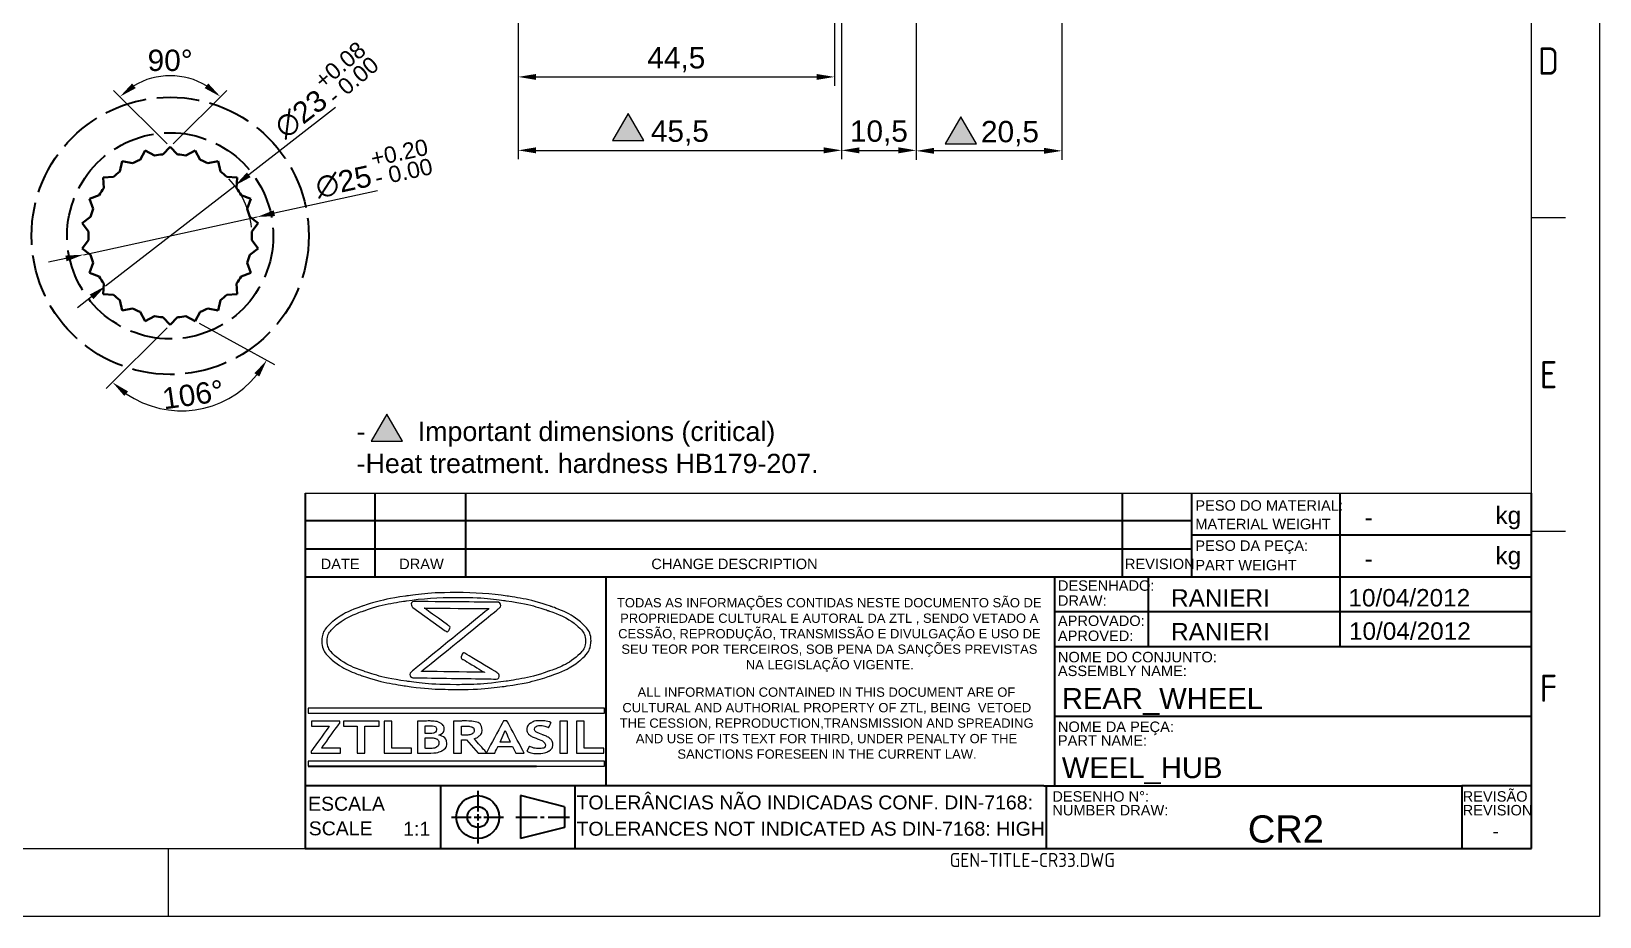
# Model space of a CAD drawing. Header units: millimetres. Extents: x 2452 to 2855, y 1106 to 1391.
# Drawn here: x 2634.1 to 2854.7, y 1106.5 to 1231 of the extents above; entities that cross this region are included whole.
import ezdxf
from ezdxf.enums import TextEntityAlignment as Align

# ---------------------------------------------------------------- set-up
doc = ezdxf.new("R2010")
doc.units = ezdxf.units.MM
for name, pattern in [('ACAD_ISO02W100', [15, 12, -3]), ('ACAD_ISO04W100', [30, 24, -3, 0, -3]), ('ACAD_ISO05W100', [33, 24, -3, 0, -3, 0, -3])]:
    doc.linetypes.add(name, pattern=pattern)
for name, color, linetype, lineweight in [('AM_0', 7, 'Continuous', 40), ('AM_4', 1, 'ACAD_ISO04W100', 25), ('AM_5', 10, 'Continuous', 25), ('AM_8', 40, 'ACAD_ISO02W100', 35), ('AM_BOR', 2, 'ACAD_ISO05W100', 35)]:
    doc.layers.add(name, color=color, linetype=linetype, lineweight=lineweight)
doc.layers.add('Camada 1', color=7, linetype='Continuous')
doc.styles.add('ACISOTS', font='isocp.shx', dxfattribs={"height": 1})
doc.styles.get("Standard").update_dxf_attribs({"font": 'arial.ttf'})
doc.dimstyles.new('ISO-25', dxfattribs={"dimtxt": 3, "dimasz": 2.5, "dimexe": 1.25, "dimexo": 0.625, "dimtad": 1, "dimtxsty": 'Standard', "dimcen": 2.5, "dimadec": 0, "dimazin": 0, "dimtfac": 1, "dimtmove": 0, "dimatfit": 3, "dimfxl": 1, "dimarcsym": 0})

# ---------------------------------------------------------------- blocks, each defined once
blk = doc.blocks.new('A3 ZTL')
for p, q in [((401.17, 9.78), (401.17, 280.82)), ((19.57, 9.78), (401.17, 9.78))]:
    blk.add_line(p, q)
at = {"layer": 'AM_BOR', "color": 135, "linetype": 'Continuous', "lineweight": 25}
for p, q in [((410.96, 290.61), (410.96, 0)), ((410.96, 0), (0, 0))]:
    blk.add_line(p, q, dxfattribs=at)
at = {"layer": 'AM_BOR', "color": 135, "lineweight": 25}
for p, q in [((406.07, 100.29), (401.17, 100.29)), ((406.07, 55.28), (401.17, 55.28)), ((205.48, 9.78), (205.48, 0))]:
    blk.add_line(p, q, dxfattribs=at)
at = {"layer": 'AM_BOR', "color": 135, "lineweight": 25, "style": 'ACISOTS'}
for s, p in [('D', (403.62, 122.8)), ('E', (403.62, 77.79)), ('F', (403.62, 32.78))]:
    blk.add_text(s, height=3.91, dxfattribs=at).set_placement(p, align=Align.MIDDLE)
blk = doc.blocks.new('*D19')
at = {"layer": 'AM_5', "color": 0, "lineweight": -2, "transparency": 16777216}
for p, q in [((2702.6, 1273.73), (2702.6, 1223.37)), ((2747.1, 1252.73), (2747.1, 1223.37)), ((2705.1, 1224.62), (2744.6, 1224.62))]:
    blk.add_line(p, q, dxfattribs=at)
at = {"layer": 'AM_5', "color": 0, "transparency": 16777216}
for points in [[(2705.1, 1225.03), (2705.1, 1224.2), (2702.6, 1224.62)], [(2744.6, 1225.03), (2744.6, 1224.2), (2747.1, 1224.62)]]:
    blk.add_solid(points, dxfattribs=at)
at = {"layer": 'Defpoints', "color": 0, "transparency": 16777216}
for p in [(2702.6, 1274.36), (2747.1, 1253.36), (2747.1, 1224.62)]:
    blk.add_point(p, dxfattribs=at)
at = {"layer": 'AM_5', "color": 0, "transparency": 16777216, "insert": (2724.85, 1227.04), "char_height": 3, "attachment_point": 5}
blk.add_mtext('44,5', dxfattribs=at)
blk = doc.blocks.new('*D20')
at = {"layer": 'AM_5', "color": 0, "lineweight": -2, "transparency": 16777216}
for p, q in [((2702.6, 1272.73), (2702.6, 1213.04)), ((2748.1, 1232.98), (2748.1, 1213.04)), ((2705.1, 1214.29), (2745.6, 1214.29))]:
    blk.add_line(p, q, dxfattribs=at)
at = {"layer": 'AM_5', "color": 0, "transparency": 16777216}
for points in [[(2705.1, 1214.71), (2705.1, 1213.87), (2702.6, 1214.29)], [(2745.6, 1214.71), (2745.6, 1213.87), (2748.1, 1214.29)]]:
    blk.add_solid(points, dxfattribs=at)
at = {"layer": 'Defpoints', "color": 0, "transparency": 16777216}
for p in [(2702.6, 1273.36), (2748.1, 1233.61), (2748.1, 1214.29)]:
    blk.add_point(p, dxfattribs=at)
at = {"layer": 'AM_5', "color": 0, "transparency": 16777216, "insert": (2725.35, 1216.71), "char_height": 3, "attachment_point": 5}
blk.add_mtext('45,5', dxfattribs=at)
blk = doc.blocks.new('*D21')
at = {"layer": 'AM_5', "color": 0, "lineweight": -2, "transparency": 16777216}
for p, q in [((2748.1, 1232.98), (2748.1, 1213.04)), ((2758.6, 1232.98), (2758.6, 1213.04)), ((2750.6, 1214.29), (2756.1, 1214.29))]:
    blk.add_line(p, q, dxfattribs=at)
at = {"layer": 'AM_5', "color": 0, "transparency": 16777216}
for points in [[(2750.6, 1214.71), (2750.6, 1213.87), (2748.1, 1214.29)], [(2756.1, 1214.71), (2756.1, 1213.87), (2758.6, 1214.29)]]:
    blk.add_solid(points, dxfattribs=at)
at = {"layer": 'Defpoints', "color": 0, "transparency": 16777216}
for p in [(2748.1, 1233.61), (2758.6, 1233.61), (2758.6, 1214.29)]:
    blk.add_point(p, dxfattribs=at)
at = {"layer": 'AM_5', "color": 0, "transparency": 16777216, "insert": (2753.35, 1216.72), "char_height": 3, "attachment_point": 5}
blk.add_mtext('10,5', dxfattribs=at)
blk = doc.blocks.new('*D22')
at = {"layer": 'AM_5', "color": 0, "lineweight": -2, "transparency": 16777216}
for p, q in [((2779.1, 1264.73), (2779.1, 1212.97)), ((2758.6, 1232.36), (2758.6, 1212.97)), ((2776.6, 1214.22), (2761.1, 1214.22))]:
    blk.add_line(p, q, dxfattribs=at)
at = {"layer": 'AM_5', "color": 0, "transparency": 16777216}
for points in [[(2761.1, 1214.64), (2761.1, 1213.81), (2758.6, 1214.22)], [(2776.6, 1214.64), (2776.6, 1213.81), (2779.1, 1214.22)]]:
    blk.add_solid(points, dxfattribs=at)
at = {"layer": 'Defpoints', "color": 0, "transparency": 16777216}
for p in [(2779.1, 1265.36), (2758.6, 1232.98), (2758.6, 1214.22)]:
    blk.add_point(p, dxfattribs=at)
at = {"layer": 'AM_5', "color": 0, "transparency": 16777216, "insert": (2771.79, 1216.65), "char_height": 3, "attachment_point": 5}
blk.add_mtext('20,5', dxfattribs=at)
blk = doc.blocks.new('*D45')
at = {"layer": 'AM_5', "color": 0, "lineweight": -2, "transparency": 16777216}
for p, q in [((2572.95, 1363.27), (2572.95, 1364.92)), ((2502.54, 1292.86), (2500.88, 1292.86))]:
    blk.add_line(p, q, dxfattribs=at)
blk.add_arc((2572.95, 1292.86), 70.82, 92.0227, 177.9773, dxfattribs=at)
at = {"layer": 'AM_5', "color": 0, "transparency": 16777216}
for points in [[(2570.44, 1364.05), (2570.46, 1363.21), (2572.95, 1363.67)], [(2502.59, 1295.35), (2501.76, 1295.36), (2502.13, 1292.86)]]:
    blk.add_solid(points, dxfattribs=at)
at = {"layer": 'Defpoints', "color": 0, "transparency": 16777216}
for p in [(2572.95, 1362.64), (2537.54, 1354.19), (2503.16, 1292.86), (2788.42, 1292.86), (2572.95, 1223.07)]:
    blk.add_point(p, dxfattribs=at)
at = {"layer": 'AM_5', "color": 0, "transparency": 16777216, "insert": (2521.04, 1344.76), "char_height": 3, "attachment_point": 5, "rotation": 45}
blk.add_mtext('(4x) 90%%d', dxfattribs=at)
blk = doc.blocks.new('*D47')
at = {"layer": 'AM_5', "color": 0, "lineweight": -2, "transparency": 16777216}
for p, q in [((2653.21, 1189.32), (2644.66, 1180.77)), ((2657.72, 1189.97), (2668.33, 1184.18))]:
    blk.add_line(p, q, dxfattribs=at)
blk.add_arc((2655.22, 1191.34), 13.69, 235.4788, 320.8848, dxfattribs=at)
at = {"layer": 'AM_5', "color": 0, "transparency": 16777216}
for points in [[(2665.5, 1182.93), (2666.19, 1182.47), (2667.24, 1184.78)], [(2647.2, 1179.74), (2647.73, 1180.38), (2645.54, 1181.66)]]:
    blk.add_solid(points, dxfattribs=at)
at = {"layer": 'Defpoints', "color": 0, "transparency": 16777216}
for p in [(2653.65, 1189.77), (2654.7, 1190.81), (2655.87, 1190.98), (2657.17, 1190.27), (2652.95, 1177.84)]:
    blk.add_point(p, dxfattribs=at)
at = {"layer": 'AM_5', "color": 0, "transparency": 16777216, "insert": (2656.86, 1179.92), "char_height": 3, "attachment_point": 5, "rotation": 8.1818}
blk.add_mtext('106°', dxfattribs=at)
blk = doc.blocks.new('*D48')
at = {"layer": 'AM_5', "color": 0, "lineweight": -2, "transparency": 16777216}
for p, q in [((2676.9, 1220.32), (2664.71, 1210.85)), ((2644.57, 1195.21), (2662.74, 1209.32)), ((2642.59, 1193.68), (2640.62, 1192.15))]:
    blk.add_line(p, q, dxfattribs=at)
blk.add_arc((2653.65, 1202.27), 11.5, 6.0679, 44.0548, dxfattribs=at)
at = {"layer": 'AM_5', "color": 0, "transparency": 16777216}
for points in [[(2664.45, 1211.18), (2664.97, 1210.52), (2662.74, 1209.32)], [(2642.34, 1194.01), (2642.85, 1193.35), (2644.57, 1195.21)]]:
    blk.add_solid(points, dxfattribs=at)
at = {"layer": 'Defpoints', "color": 0, "transparency": 16777216}
for p in [(2662.74, 1209.32), (2644.57, 1195.21)]:
    blk.add_point(p, dxfattribs=at)
at = {"layer": 'AM_5', "color": 0, "transparency": 16777216, "insert": (2672.05, 1219.39), "char_height": 3, "attachment_point": 5, "rotation": 37.827}
blk.add_mtext('∅23', dxfattribs=at)
blk = doc.blocks.new('*D49')
at = {"layer": 'AM_5', "color": 0, "lineweight": -2, "transparency": 16777216}
for p, q in [((2682.84, 1208.6), (2668.31, 1205.45)), ((2641.44, 1199.61), (2665.87, 1204.92)), ((2638.99, 1199.08), (2636.55, 1198.55))]:
    blk.add_line(p, q, dxfattribs=at)
at = {"layer": 'AM_5', "color": 0, "transparency": 16777216}
for points in [[(2668.22, 1205.85), (2668.4, 1205.04), (2665.87, 1204.92)], [(2638.9, 1199.49), (2639.08, 1198.68), (2641.44, 1199.61)]]:
    blk.add_solid(points, dxfattribs=at)
at = {"layer": 'Defpoints', "color": 0, "transparency": 16777216}
for p in [(2665.87, 1204.92), (2641.44, 1199.61)]:
    blk.add_point(p, dxfattribs=at)
at = {"layer": 'AM_5', "color": 0, "transparency": 16777216, "insert": (2678.05, 1209.85), "char_height": 3, "attachment_point": 5, "rotation": 12.2493}
blk.add_mtext('∅25', dxfattribs=at)
blk = doc.blocks.new('*D50')
at = {"layer": 'AM_5', "color": 0, "lineweight": -2, "transparency": 16777216}
for p, q in [((2653.21, 1215.21), (2645.69, 1222.72)), ((2654.09, 1215.21), (2661.61, 1222.72))]:
    blk.add_line(p, q, dxfattribs=at)
blk.add_arc((2653.65, 1214.77), 10.01, 59.354, 120.646, dxfattribs=at)
at = {"layer": 'AM_5', "color": 0, "transparency": 16777216}
for points in [[(2648.81, 1223.04), (2648.3, 1223.7), (2646.58, 1221.84)], [(2659.01, 1223.7), (2658.5, 1223.04), (2660.73, 1221.84)]]:
    blk.add_solid(points, dxfattribs=at)
at = {"layer": 'Defpoints', "color": 0, "transparency": 16777216}
for p in [(2656.24, 1224.43), (2652.6, 1213.72), (2653.65, 1214.77), (2653.65, 1214.77), (2654.7, 1213.72)]:
    blk.add_point(p, dxfattribs=at)
at = {"layer": 'AM_5', "color": 0, "transparency": 16777216, "insert": (2653.65, 1226.93), "char_height": 3, "attachment_point": 5}
blk.add_mtext('90°', dxfattribs=at)

msp = doc.modelspace()

# ---------------------------------------------------------------- hatches: boundary and pattern name
at = {"layer": 'AM_5'}
h = msp.add_hatch(color=256, dxfattribs=at)
h.dxf.hatch_style = 1
h.paths.add_polyline_path([(2718.091, 1219.494), (2715.892, 1215.687), (2720.289, 1215.687)])
h = msp.add_hatch(color=256, dxfattribs=at)
h.dxf.hatch_style = 1
h.paths.add_polyline_path([(2764.869, 1219.012), (2762.671, 1215.205), (2767.067, 1215.205)])
h = msp.add_hatch(color=256, dxfattribs=at)
h.dxf.hatch_style = 1
h.paths.add_polyline_path([(2684.142, 1177.186), (2681.943, 1173.378), (2686.34, 1173.378)])

# ---------------------------------------------------------------- linework, layer by layer
at = {"linetype": 'Continuous'}
msp.add_line((2672.653, 1166.073), (2845.151, 1166.073), dxfattribs=at)
at = {"layer": 'AM_0'}
for p, q in [((2650.13, 1214.259), (2649.42, 1212.958)), ((2650.13, 1214.259), (2651.431, 1213.549)), ((2653.652, 1214.765), (2652.604, 1213.717)), ((2653.652, 1214.765), (2654.7, 1213.717)), ((2657.173, 1214.259), (2655.873, 1213.549)), ((2657.173, 1214.259), (2657.884, 1212.958)), ((2646.894, 1212.781), (2646.579, 1211.333)), ((2646.894, 1212.781), (2648.342, 1212.466)), ((2660.41, 1212.781), (2658.962, 1212.466)), ((2660.41, 1212.781), (2660.725, 1211.333)), ((2644.205, 1210.451), (2645.683, 1210.557)), ((2644.205, 1210.451), (2644.311, 1208.973)), ((2663.099, 1210.451), (2661.621, 1210.557)), ((2663.099, 1210.451), (2662.993, 1208.973)), ((2642.281, 1207.458), (2643.67, 1207.976)), ((2642.281, 1207.458), (2642.799, 1206.07)), ((2665.022, 1207.458), (2663.634, 1207.976)), ((2665.022, 1207.458), (2664.504, 1206.07)), ((2641.279, 1204.044), (2642.465, 1204.932)), ((2666.025, 1204.044), (2664.838, 1204.932)), ((2641.279, 1204.044), (2642.167, 1202.858)), ((2666.025, 1204.044), (2665.136, 1202.858)), ((2641.279, 1200.486), (2642.167, 1201.673)), ((2641.279, 1200.486), (2642.465, 1199.598)), ((2666.025, 1200.486), (2664.838, 1199.598)), ((2666.025, 1200.486), (2665.136, 1201.673)), ((2642.281, 1197.073), (2642.799, 1198.461)), ((2665.022, 1197.073), (2664.504, 1198.461)), ((2642.281, 1197.073), (2643.67, 1196.555)), ((2665.022, 1197.073), (2663.634, 1196.555)), ((2644.205, 1194.08), (2644.311, 1195.558)), ((2644.205, 1194.08), (2645.683, 1193.974)), ((2663.099, 1194.08), (2661.621, 1193.974)), ((2663.099, 1194.08), (2662.993, 1195.558)), ((2646.894, 1191.75), (2646.579, 1193.198)), ((2646.894, 1191.75), (2648.342, 1192.065)), ((2650.13, 1190.272), (2649.42, 1191.572)), ((2657.173, 1190.272), (2657.884, 1191.572)), ((2660.41, 1191.75), (2658.962, 1192.065)), ((2660.41, 1191.75), (2660.725, 1193.198)), ((2650.13, 1190.272), (2651.431, 1190.982)), ((2653.652, 1189.765), (2652.604, 1190.813)), ((2653.652, 1189.765), (2654.7, 1190.813)), ((2657.173, 1190.272), (2655.873, 1190.982))]:
    msp.add_line(p, q, dxfattribs=at)
for start, end in [(95.22783, 101.13581), (78.86419, 84.77217), (127.9551, 133.86308), (111.59146, 117.49944), (62.50056, 68.40854), (46.13692, 52.0449), (144.31874, 150.22672), (29.77328, 35.68126), (160.68237, 166.59035), (13.40965, 19.31763), (177.04601, 182.95399), (357.04601, 2.95399), (193.40965, 199.31763), (340.68237, 346.59035), (209.77328, 215.68126), (324.31874, 330.22672), (226.13692, 232.0449), (307.9551, 313.86308), (242.50056, 248.40854), (291.59146, 297.49944), (258.86419, 264.77217), (275.22783, 281.13581)]:
    msp.add_arc((2653.652, 1202.265), 11.5, start, end, dxfattribs=at)
at = {"layer": 'AM_5'}
for points in [[(2718.091, 1219.494), (2715.892, 1215.687), (2720.289, 1215.687)], [(2764.869, 1219.012), (2762.671, 1215.205), (2767.067, 1215.205)], [(2684.142, 1177.186), (2681.943, 1173.378), (2686.34, 1173.378)]]:
    msp.add_lwpolyline(points, close=True, dxfattribs=at)
at = {"layer": 'AM_8', "color": 0, "linetype": 'Continuous'}
for p, q in [((2672.653, 1166.073), (2672.653, 1116.088)), ((2682.454, 1166.073), (2682.454, 1154.312)), ((2695.195, 1166.073), (2695.195, 1154.312)), ((2787.568, 1166.073), (2787.568, 1154.312)), ((2797.369, 1154.312), (2797.369, 1166.073)), ((2818.198, 1166.073), (2818.198, 1160.193)), ((2845.151, 1116.088), (2845.151, 1166.073)), ((2797.369, 1162.153), (2672.653, 1162.153)), ((2672.653, 1158.232), (2797.369, 1158.232)), ((2797.369, 1160.193), (2845.151, 1160.193)), ((2818.198, 1160.193), (2818.198, 1154.312)), ((2672.653, 1154.312), (2776.544, 1154.312)), ((2714.942, 1154.312), (2714.942, 1124.909)), ((2776.544, 1154.312), (2845.151, 1154.312)), ((2778.04, 1154.312), (2778.04, 1135.69)), ((2791.245, 1154.312), (2791.245, 1144.511)), ((2818.198, 1154.312), (2818.198, 1144.511)), ((2778.04, 1149.411), (2845.151, 1149.411)), ((2778.04, 1144.511), (2845.151, 1144.511)), ((2778.04, 1135.69), (2778.04, 1124.909)), ((2778.04, 1134.71), (2845.151, 1134.71)), ((2673.082, 1127.664), (2705.19, 1127.664)), ((2776.544, 1124.909), (2672.653, 1124.909)), ((2716.132, 1124.909), (2672.653, 1124.909)), ((2691.701, 1124.909), (2691.701, 1116.088)), ((2696.923, 1124.202), (2696.923, 1121.293)), ((2709.108, 1121.953), (2702.942, 1123.516)), ((2702.942, 1123.516), (2702.942, 1117.481)), ((2710.575, 1124.909), (2710.575, 1116.088)), ((2776.544, 1124.909), (2835.35, 1124.909)), ((2776.952, 1116.088), (2776.952, 1124.909)), ((2845.151, 1124.909), (2835.35, 1124.909)), ((2835.35, 1124.909), (2835.35, 1116.088)), ((2696.923, 1120.889), (2696.923, 1120.02)), ((2709.108, 1121.953), (2709.108, 1119.044)), ((2693.238, 1120.499), (2696.005, 1120.499)), ((2696.424, 1120.499), (2697.398, 1120.499)), ((2696.923, 1119.631), (2696.923, 1116.795)), ((2697.773, 1120.499), (2700.522, 1120.499)), ((2702.27, 1120.499), (2705.301, 1120.499)), ((2709.108, 1119.044), (2702.942, 1117.481)), ((2705.768, 1120.499), (2706.256, 1120.499)), ((2706.82, 1120.499), (2709.823, 1120.499)), ((2672.653, 1116.088), (2845.151, 1116.088))]:
    msp.add_line(p, q, dxfattribs=at)
at = {"layer": 'AM_8', "ltscale": 0.5}
for radius in [19.5, 14.5]:
    msp.add_circle((2653.652, 1202.265), radius, dxfattribs=at)
at = {"layer": 'AM_8', "color": 0, "linetype": 'Continuous'}
for radius in [3.017, 1.454]:
    msp.add_circle((2696.923, 1120.499), radius, dxfattribs=at)
at = {"layer": 'Camada 1'}
for points, knots in [([(2693.913, 1152.084), (2696.442, 1152.084), (2698.858, 1151.907), (2701.066, 1151.586), (2701.066, 1151.586), (2703.36, 1151.253), (2705.429, 1150.765), (2707.165, 1150.159), (2707.165, 1150.159), (2708.946, 1149.537), (2710.384, 1148.787), (2711.366, 1147.947), (2711.366, 1147.947), (2712.323, 1147.129), (2712.852, 1146.225), (2712.852, 1145.269), (2712.852, 1145.269), (2712.852, 1144.313), (2712.323, 1143.408), (2711.366, 1142.591), (2711.366, 1142.591), (2710.384, 1141.751), (2708.946, 1141.001), (2707.165, 1140.379), (2707.165, 1140.379), (2705.429, 1139.773), (2703.36, 1139.284), (2701.066, 1138.951), (2701.066, 1138.951), (2698.858, 1138.631), (2696.442, 1138.454), (2693.913, 1138.454), (2693.913, 1138.454), (2691.385, 1138.454), (2688.968, 1138.631), (2686.761, 1138.951), (2686.761, 1138.951), (2684.466, 1139.284), (2682.397, 1139.773), (2680.662, 1140.379), (2680.662, 1140.379), (2678.881, 1141.001), (2677.443, 1141.751), (2676.46, 1142.591), (2676.46, 1142.591), (2675.503, 1143.408), (2674.975, 1144.313), (2674.975, 1145.269), (2674.975, 1145.269), (2674.975, 1146.225), (2675.503, 1147.129), (2676.46, 1147.947), (2676.46, 1147.947), (2677.443, 1148.787), (2678.881, 1149.537), (2680.662, 1150.159), (2680.662, 1150.159), (2682.397, 1150.765), (2684.467, 1151.253), (2686.761, 1151.586), (2686.761, 1151.586), (2688.968, 1151.907), (2691.385, 1152.084), (2693.913, 1152.084)], [0, 0, 0, 0, 0.0588235, 0.0588235, 0.0588235, 0.0882353, 0.1176471, 0.1176471, 0.1176471, 0.1470588, 0.1764706, 0.1764706, 0.1764706, 0.2058824, 0.2352941, 0.2352941, 0.2352941, 0.2647059, 0.2941176, 0.2941176, 0.2941176, 0.3235294, 0.3529412, 0.3529412, 0.3529412, 0.3823529, 0.4117647, 0.4117647, 0.4117647, 0.4411765, 0.4705882, 0.4705882, 0.4705882, 0.5, 0.5294118, 0.5294118, 0.5294118, 0.5588235, 0.5882353, 0.5882353, 0.5882353, 0.6176471, 0.6470588, 0.6470588, 0.6470588, 0.6764706, 0.7058824, 0.7058824, 0.7058824, 0.7352941, 0.7647059, 0.7647059, 0.7647059, 0.7941176, 0.8235294, 0.8235294, 0.8235294, 0.8529412, 0.8823529, 0.8823529, 0.8823529, 0.9411765, 1, 1, 1, 1]), ([(2693.913, 1151.412), (2691.429, 1151.412), (2689.059, 1151.239), (2686.897, 1150.926), (2686.897, 1150.926), (2684.651, 1150.601), (2682.63, 1150.124), (2680.939, 1149.534), (2680.939, 1149.534), (2679.293, 1148.96), (2677.967, 1148.282), (2677.064, 1147.536), (2677.064, 1147.536), (2676.207, 1146.829), (2675.733, 1146.062), (2675.733, 1145.269), (2675.733, 1145.269), (2675.733, 1144.476), (2676.207, 1143.709), (2677.064, 1143.002), (2677.064, 1143.002), (2677.967, 1142.256), (2679.293, 1141.578), (2680.939, 1141.004), (2680.939, 1141.004), (2682.63, 1140.413), (2684.651, 1139.937), (2686.897, 1139.612), (2686.897, 1139.612), (2689.059, 1139.299), (2691.429, 1139.126), (2693.913, 1139.126), (2693.913, 1139.126), (2696.398, 1139.126), (2698.768, 1139.299), (2700.93, 1139.612), (2700.93, 1139.612), (2703.176, 1139.937), (2705.197, 1140.413), (2706.888, 1141.004), (2706.888, 1141.004), (2708.534, 1141.578), (2709.86, 1142.256), (2710.763, 1143.002), (2710.763, 1143.002), (2711.62, 1143.709), (2712.094, 1144.476), (2712.094, 1145.269), (2712.094, 1145.269), (2712.094, 1146.062), (2711.62, 1146.829), (2710.763, 1147.536), (2710.763, 1147.536), (2709.86, 1148.282), (2708.534, 1148.96), (2706.888, 1149.534), (2706.888, 1149.534), (2705.197, 1150.124), (2703.175, 1150.601), (2700.929, 1150.926), (2700.929, 1150.926), (2698.768, 1151.239), (2696.397, 1151.412), (2693.913, 1151.412)], [0, 0, 0, 0, 0.0588235, 0.0588235, 0.0588235, 0.0882353, 0.1176471, 0.1176471, 0.1176471, 0.1470588, 0.1764706, 0.1764706, 0.1764706, 0.2058824, 0.2352941, 0.2352941, 0.2352941, 0.2647059, 0.2941176, 0.2941176, 0.2941176, 0.3235294, 0.3529412, 0.3529412, 0.3529412, 0.3823529, 0.4117647, 0.4117647, 0.4117647, 0.4411765, 0.4705882, 0.4705882, 0.4705882, 0.5, 0.5294118, 0.5294118, 0.5294118, 0.5588235, 0.5882353, 0.5882353, 0.5882353, 0.6176471, 0.6470588, 0.6470588, 0.6470588, 0.6764706, 0.7058824, 0.7058824, 0.7058824, 0.7352941, 0.7647059, 0.7647059, 0.7647059, 0.7941176, 0.8235294, 0.8235294, 0.8235294, 0.8529412, 0.8823529, 0.8823529, 0.8823529, 0.9411765, 1, 1, 1, 1]), ([(2692.338, 1146.72), (2692.338, 1146.72), (2687.801, 1149.971), (2687.801, 1149.971), (2687.801, 1149.971), (2687.463, 1150.213), (2687.6, 1150.828), (2687.998, 1150.825), (2687.998, 1150.825), (2687.998, 1150.825), (2699.716, 1150.73), (2699.716, 1150.73), (2699.716, 1150.73), (2700.101, 1150.727), (2700.244, 1150.147), (2699.93, 1149.891), (2699.93, 1149.891), (2699.93, 1149.891), (2689.02, 1141.004), (2689.02, 1141.004), (2689.02, 1141.004), (2689.02, 1141.004), (2697.862, 1140.861), (2697.862, 1140.861), (2697.862, 1140.861), (2697.862, 1140.861), (2694.888, 1142.653), (2694.888, 1142.653), (2694.888, 1142.653), (2694.693, 1142.771), (2694.497, 1142.889), (2694.668, 1143.297), (2694.668, 1143.297), (2694.838, 1143.706), (2695.034, 1143.588), (2695.229, 1143.47), (2695.229, 1143.47), (2695.229, 1143.47), (2699.688, 1140.785), (2699.688, 1140.785), (2699.688, 1140.785), (2700.053, 1140.565), (2699.924, 1139.91), (2699.513, 1139.917), (2699.513, 1139.917), (2699.513, 1139.917), (2687.795, 1140.105), (2687.795, 1140.105), (2687.795, 1140.105), (2687.411, 1140.111), (2687.271, 1140.689), (2687.584, 1140.944), (2687.584, 1140.944), (2687.584, 1140.944), (2698.482, 1149.822), (2698.482, 1149.822), (2698.482, 1149.822), (2698.482, 1149.822), (2689.399, 1149.896), (2689.399, 1149.896), (2689.399, 1149.896), (2689.399, 1149.896), (2692.73, 1147.509), (2692.73, 1147.509), (2692.73, 1147.509), (2692.915, 1147.376), (2693.101, 1147.243), (2692.905, 1146.848), (2692.905, 1146.848), (2692.709, 1146.454), (2692.524, 1146.587), (2692.338, 1146.72)], [0, 0, 0, 0, 0.0526316, 0.0526316, 0.0526316, 0.0789474, 0.1052632, 0.1052632, 0.1052632, 0.1315789, 0.1578947, 0.1578947, 0.1578947, 0.1842105, 0.2105263, 0.2105263, 0.2105263, 0.2368421, 0.2631579, 0.2631579, 0.2631579, 0.2894737, 0.3157895, 0.3157895, 0.3157895, 0.3421053, 0.3684211, 0.3684211, 0.3684211, 0.3947368, 0.4210526, 0.4210526, 0.4210526, 0.4473684, 0.4736842, 0.4736842, 0.4736842, 0.5, 0.5263158, 0.5263158, 0.5263158, 0.5526316, 0.5789474, 0.5789474, 0.5789474, 0.6052632, 0.6315789, 0.6315789, 0.6315789, 0.6578947, 0.6842105, 0.6842105, 0.6842105, 0.7105263, 0.7368421, 0.7368421, 0.7368421, 0.7631579, 0.7894737, 0.7894737, 0.7894737, 0.8157895, 0.8421053, 0.8421053, 0.8421053, 0.8684211, 0.8947368, 0.8947368, 0.8947368, 0.9473684, 1, 1, 1, 1]), ([(2673.163, 1135.824), (2673.163, 1135.824), (2714.663, 1135.824), (2714.663, 1135.824), (2714.663, 1135.824), (2714.663, 1135.824), (2714.745, 1135.824), (2714.745, 1135.824), (2714.745, 1135.824), (2714.745, 1135.824), (2714.745, 1135.742), (2714.745, 1135.742), (2714.745, 1135.742), (2714.745, 1135.742), (2714.745, 1135.202), (2714.745, 1135.202), (2714.745, 1135.202), (2714.745, 1135.202), (2714.745, 1135.121), (2714.745, 1135.121), (2714.745, 1135.121), (2714.745, 1135.121), (2714.663, 1135.121), (2714.663, 1135.121), (2714.663, 1135.121), (2714.663, 1135.121), (2673.163, 1135.121), (2673.163, 1135.121), (2673.163, 1135.121), (2673.163, 1135.121), (2673.082, 1135.121), (2673.082, 1135.121), (2673.082, 1135.121), (2673.082, 1135.121), (2673.082, 1135.202), (2673.082, 1135.202), (2673.082, 1135.202), (2673.082, 1135.202), (2673.082, 1135.742), (2673.082, 1135.742), (2673.082, 1135.742), (2673.082, 1135.742), (2673.082, 1135.824), (2673.082, 1135.824), (2673.082, 1135.824), (2673.082, 1135.824), (2673.163, 1135.824), (2673.163, 1135.824)], [0, 0, 0, 0, 0.0769231, 0.0769231, 0.0769231, 0.1153846, 0.1538462, 0.1538462, 0.1538462, 0.1923077, 0.2307692, 0.2307692, 0.2307692, 0.2692308, 0.3076923, 0.3076923, 0.3076923, 0.3461538, 0.3846154, 0.3846154, 0.3846154, 0.4230769, 0.4615385, 0.4615385, 0.4615385, 0.5, 0.5384615, 0.5384615, 0.5384615, 0.5769231, 0.6153846, 0.6153846, 0.6153846, 0.6538462, 0.6923077, 0.6923077, 0.6923077, 0.7307692, 0.7692308, 0.7692308, 0.7692308, 0.8076923, 0.8461538, 0.8461538, 0.8461538, 0.9230769, 1, 1, 1, 1]), ([(2673.495, 1129.508), (2673.495, 1129.508), (2673.495, 1129.764), (2673.495, 1129.764), (2673.495, 1129.764), (2673.495, 1129.764), (2676.034, 1133.275), (2676.034, 1133.275), (2676.034, 1133.275), (2676.034, 1133.275), (2673.538, 1133.275), (2673.538, 1133.275), (2673.538, 1133.275), (2673.538, 1133.275), (2673.538, 1133.981), (2673.538, 1133.981), (2673.538, 1133.981), (2673.538, 1133.981), (2677.506, 1133.981), (2677.506, 1133.981), (2677.506, 1133.981), (2677.506, 1133.981), (2677.506, 1133.724), (2677.506, 1133.724), (2677.506, 1133.724), (2677.506, 1133.724), (2674.959, 1130.214), (2674.959, 1130.214), (2674.959, 1130.214), (2674.959, 1130.214), (2677.596, 1130.214), (2677.596, 1130.214), (2677.596, 1130.214), (2677.596, 1130.214), (2677.596, 1129.508), (2677.596, 1129.508), (2677.596, 1129.508), (2677.596, 1129.508), (2673.495, 1129.508), (2673.495, 1129.508)], [0, 0, 0, 0, 0.0909091, 0.0909091, 0.0909091, 0.1363636, 0.1818182, 0.1818182, 0.1818182, 0.2272727, 0.2727273, 0.2727273, 0.2727273, 0.3181818, 0.3636364, 0.3636364, 0.3636364, 0.4090909, 0.4545455, 0.4545455, 0.4545455, 0.5, 0.5454545, 0.5454545, 0.5454545, 0.5909091, 0.6363636, 0.6363636, 0.6363636, 0.6818182, 0.7272727, 0.7272727, 0.7272727, 0.7727273, 0.8181818, 0.8181818, 0.8181818, 0.9090909, 1, 1, 1, 1]), ([(2681.028, 1133.275), (2681.028, 1133.275), (2681.028, 1129.508), (2681.028, 1129.508), (2681.028, 1129.508), (2681.028, 1129.508), (2679.948, 1129.508), (2679.948, 1129.508), (2679.948, 1129.508), (2679.948, 1129.508), (2679.948, 1133.275), (2679.948, 1133.275), (2679.948, 1133.275), (2679.948, 1133.275), (2678.012, 1133.275), (2678.012, 1133.275), (2678.012, 1133.275), (2678.012, 1133.275), (2678.012, 1133.981), (2678.012, 1133.981), (2678.012, 1133.981), (2678.012, 1133.981), (2683.051, 1133.981), (2683.051, 1133.981), (2683.051, 1133.981), (2683.051, 1133.981), (2683.051, 1133.275), (2683.051, 1133.275), (2683.051, 1133.275), (2683.051, 1133.275), (2681.028, 1133.275), (2681.028, 1133.275)], [0, 0, 0, 0, 0.1111111, 0.1111111, 0.1111111, 0.1666667, 0.2222222, 0.2222222, 0.2222222, 0.2777778, 0.3333333, 0.3333333, 0.3333333, 0.3888889, 0.4444444, 0.4444444, 0.4444444, 0.5, 0.5555556, 0.5555556, 0.5555556, 0.6111111, 0.6666667, 0.6666667, 0.6666667, 0.7222222, 0.7777778, 0.7777778, 0.7777778, 0.8888889, 1, 1, 1, 1]), ([(2683.757, 1129.508), (2683.757, 1129.508), (2683.757, 1133.981), (2683.757, 1133.981), (2683.757, 1133.981), (2683.757, 1133.981), (2684.838, 1133.981), (2684.838, 1133.981), (2684.838, 1133.981), (2684.838, 1133.981), (2684.838, 1130.214), (2684.838, 1130.214), (2684.838, 1130.214), (2684.838, 1130.214), (2687.589, 1130.214), (2687.589, 1130.214), (2687.589, 1130.214), (2687.589, 1130.214), (2687.589, 1129.508), (2687.589, 1129.508), (2687.589, 1129.508), (2687.589, 1129.508), (2683.757, 1129.508), (2683.757, 1129.508)], [0, 0, 0, 0, 0.1428571, 0.1428571, 0.1428571, 0.2142857, 0.2857143, 0.2857143, 0.2857143, 0.3571429, 0.4285714, 0.4285714, 0.4285714, 0.5, 0.5714286, 0.5714286, 0.5714286, 0.6428571, 0.7142857, 0.7142857, 0.7142857, 0.8571429, 1, 1, 1, 1]), ([(2690.322, 1129.508), (2690.322, 1129.508), (2688.46, 1129.508), (2688.46, 1129.508), (2688.46, 1129.508), (2688.46, 1129.508), (2688.46, 1133.978), (2688.46, 1133.978), (2688.46, 1133.978), (2689.281, 1134.006), (2689.855, 1134.02), (2690.184, 1134.02), (2690.184, 1134.02), (2690.817, 1134.02), (2691.31, 1133.921), (2691.666, 1133.722), (2691.666, 1133.722), (2692.022, 1133.524), (2692.199, 1133.241), (2692.199, 1132.873), (2692.199, 1132.873), (2692.199, 1132.519), (2691.944, 1132.238), (2691.435, 1132.033), (2691.435, 1132.033), (2692.191, 1131.839), (2692.57, 1131.44), (2692.57, 1130.836), (2692.57, 1130.836), (2692.57, 1130.429), (2692.36, 1130.106), (2691.943, 1129.867), (2691.943, 1129.867), (2691.524, 1129.628), (2690.984, 1129.508), (2690.322, 1129.508)], [0, 0, 0, 0, 0.1, 0.1, 0.1, 0.15, 0.2, 0.2, 0.2, 0.25, 0.3, 0.3, 0.3, 0.35, 0.4, 0.4, 0.4, 0.45, 0.5, 0.5, 0.5, 0.55, 0.6, 0.6, 0.6, 0.65, 0.7, 0.7, 0.7, 0.75, 0.8, 0.8, 0.8, 0.9, 1, 1, 1, 1]), ([(2696.956, 1129.508), (2696.956, 1129.508), (2695.332, 1131.355), (2695.332, 1131.355), (2695.332, 1131.355), (2695.169, 1131.357), (2694.941, 1131.364), (2694.646, 1131.377), (2694.646, 1131.377), (2694.646, 1131.377), (2694.646, 1129.508), (2694.646, 1129.508), (2694.646, 1129.508), (2694.646, 1129.508), (2693.524, 1129.508), (2693.524, 1129.508), (2693.524, 1129.508), (2693.524, 1129.508), (2693.524, 1133.981), (2693.524, 1133.981), (2693.524, 1133.981), (2693.585, 1133.981), (2693.819, 1133.988), (2694.227, 1134.004), (2694.227, 1134.004), (2694.634, 1134.019), (2694.962, 1134.027), (2695.212, 1134.027), (2695.212, 1134.027), (2696.757, 1134.027), (2697.53, 1133.587), (2697.53, 1132.707), (2697.53, 1132.707), (2697.53, 1132.443), (2697.423, 1132.202), (2697.21, 1131.984), (2697.21, 1131.984), (2696.997, 1131.766), (2696.728, 1131.613), (2696.404, 1131.524), (2696.404, 1131.524), (2696.404, 1131.524), (2698.203, 1129.508), (2698.203, 1129.508), (2698.203, 1129.508), (2698.203, 1129.508), (2696.956, 1129.508), (2696.956, 1129.508)], [0, 0, 0, 0, 0.0769231, 0.0769231, 0.0769231, 0.1153846, 0.1538462, 0.1538462, 0.1538462, 0.1923077, 0.2307692, 0.2307692, 0.2307692, 0.2692308, 0.3076923, 0.3076923, 0.3076923, 0.3461538, 0.3846154, 0.3846154, 0.3846154, 0.4230769, 0.4615385, 0.4615385, 0.4615385, 0.5, 0.5384615, 0.5384615, 0.5384615, 0.5769231, 0.6153846, 0.6153846, 0.6153846, 0.6538462, 0.6923077, 0.6923077, 0.6923077, 0.7307692, 0.7692308, 0.7692308, 0.7692308, 0.8076923, 0.8461538, 0.8461538, 0.8461538, 0.9230769, 1, 1, 1, 1]), ([(2702.274, 1129.508), (2702.274, 1129.508), (2701.83, 1130.415), (2701.83, 1130.415), (2701.83, 1130.415), (2701.83, 1130.415), (2699.744, 1130.415), (2699.744, 1130.415), (2699.744, 1130.415), (2699.744, 1130.415), (2699.32, 1129.508), (2699.32, 1129.508), (2699.32, 1129.508), (2699.32, 1129.508), (2698.12, 1129.508), (2698.12, 1129.508), (2698.12, 1129.508), (2698.12, 1129.508), (2700.547, 1134.042), (2700.547, 1134.042), (2700.547, 1134.042), (2700.547, 1134.042), (2701.021, 1134.042), (2701.021, 1134.042), (2701.021, 1134.042), (2701.021, 1134.042), (2703.467, 1129.508), (2703.467, 1129.508), (2703.467, 1129.508), (2703.467, 1129.508), (2702.274, 1129.508), (2702.274, 1129.508)], [0, 0, 0, 0, 0.1111111, 0.1111111, 0.1111111, 0.1666667, 0.2222222, 0.2222222, 0.2222222, 0.2777778, 0.3333333, 0.3333333, 0.3333333, 0.3888889, 0.4444444, 0.4444444, 0.4444444, 0.5, 0.5555556, 0.5555556, 0.5555556, 0.6111111, 0.6666667, 0.6666667, 0.6666667, 0.7222222, 0.7777778, 0.7777778, 0.7777778, 0.8888889, 1, 1, 1, 1]), ([(2703.82, 1129.755), (2703.82, 1129.755), (2704.22, 1130.467), (2704.22, 1130.467), (2704.22, 1130.467), (2704.645, 1130.247), (2705.065, 1130.137), (2705.478, 1130.137), (2705.478, 1130.137), (2706.113, 1130.137), (2706.43, 1130.3), (2706.43, 1130.625), (2706.43, 1130.625), (2706.43, 1130.778), (2706.354, 1130.923), (2706.205, 1131.062), (2706.205, 1131.062), (2706.057, 1131.2), (2705.747, 1131.356), (2705.281, 1131.528), (2705.281, 1131.528), (2704.814, 1131.7), (2704.499, 1131.841), (2704.338, 1131.952), (2704.338, 1131.952), (2704.176, 1132.063), (2704.051, 1132.195), (2703.963, 1132.348), (2703.963, 1132.348), (2703.877, 1132.5), (2703.833, 1132.669), (2703.833, 1132.854), (2703.833, 1132.854), (2703.833, 1133.2), (2704.006, 1133.487), (2704.35, 1133.715), (2704.35, 1133.715), (2704.695, 1133.943), (2705.137, 1134.057), (2705.678, 1134.057), (2705.678, 1134.057), (2706.381, 1134.057), (2706.898, 1133.96), (2707.228, 1133.767), (2707.228, 1133.767), (2707.228, 1133.767), (2706.899, 1133.084), (2706.899, 1133.084), (2706.899, 1133.084), (2706.52, 1133.283), (2706.119, 1133.383), (2705.699, 1133.383), (2705.699, 1133.383), (2705.449, 1133.383), (2705.257, 1133.334), (2705.119, 1133.238), (2705.119, 1133.238), (2704.982, 1133.141), (2704.913, 1133.015), (2704.913, 1132.861), (2704.913, 1132.861), (2704.913, 1132.604), (2705.299, 1132.337), (2706.072, 1132.06), (2706.072, 1132.06), (2706.479, 1131.914), (2706.773, 1131.779), (2706.953, 1131.656), (2706.953, 1131.656), (2707.133, 1131.533), (2707.27, 1131.389), (2707.364, 1131.225), (2707.364, 1131.225), (2707.459, 1131.062), (2707.506, 1130.878), (2707.506, 1130.677), (2707.506, 1130.677), (2707.506, 1130.315), (2707.312, 1130.017), (2706.922, 1129.783), (2706.922, 1129.783), (2706.533, 1129.549), (2706.011, 1129.432), (2705.357, 1129.432), (2705.357, 1129.432), (2704.79, 1129.432), (2704.278, 1129.539), (2703.82, 1129.755)], [0, 0, 0, 0, 0.0434783, 0.0434783, 0.0434783, 0.0652174, 0.0869565, 0.0869565, 0.0869565, 0.1086957, 0.1304348, 0.1304348, 0.1304348, 0.1521739, 0.173913, 0.173913, 0.173913, 0.1956522, 0.2173913, 0.2173913, 0.2173913, 0.2391304, 0.2608696, 0.2608696, 0.2608696, 0.2826087, 0.3043478, 0.3043478, 0.3043478, 0.326087, 0.3478261, 0.3478261, 0.3478261, 0.3695652, 0.3913043, 0.3913043, 0.3913043, 0.4130435, 0.4347826, 0.4347826, 0.4347826, 0.4565217, 0.4782609, 0.4782609, 0.4782609, 0.5, 0.5217391, 0.5217391, 0.5217391, 0.5434783, 0.5652174, 0.5652174, 0.5652174, 0.5869565, 0.6086957, 0.6086957, 0.6086957, 0.6304348, 0.6521739, 0.6521739, 0.6521739, 0.673913, 0.6956522, 0.6956522, 0.6956522, 0.7173913, 0.7391304, 0.7391304, 0.7391304, 0.7608696, 0.7826087, 0.7826087, 0.7826087, 0.8043478, 0.826087, 0.826087, 0.826087, 0.8478261, 0.8695652, 0.8695652, 0.8695652, 0.8913043, 0.9130435, 0.9130435, 0.9130435, 0.9565217, 1, 1, 1, 1]), ([(2708.482, 1129.508), (2708.482, 1129.508), (2708.482, 1133.981), (2708.482, 1133.981), (2708.482, 1133.981), (2708.482, 1133.981), (2709.562, 1133.981), (2709.562, 1133.981), (2709.562, 1133.981), (2709.562, 1133.981), (2709.562, 1129.508), (2709.562, 1129.508), (2709.562, 1129.508), (2709.562, 1129.508), (2708.482, 1129.508), (2708.482, 1129.508)], [0, 0, 0, 0, 0.2, 0.2, 0.2, 0.3, 0.4, 0.4, 0.4, 0.5, 0.6, 0.6, 0.6, 0.8, 1, 1, 1, 1]), ([(2710.829, 1129.508), (2710.829, 1129.508), (2710.829, 1133.981), (2710.829, 1133.981), (2710.829, 1133.981), (2710.829, 1133.981), (2711.909, 1133.981), (2711.909, 1133.981), (2711.909, 1133.981), (2711.909, 1133.981), (2711.909, 1130.214), (2711.909, 1130.214), (2711.909, 1130.214), (2711.909, 1130.214), (2714.661, 1130.214), (2714.661, 1130.214), (2714.661, 1130.214), (2714.661, 1130.214), (2714.661, 1129.508), (2714.661, 1129.508), (2714.661, 1129.508), (2714.661, 1129.508), (2710.829, 1129.508), (2710.829, 1129.508)], [0, 0, 0, 0, 0.1428571, 0.1428571, 0.1428571, 0.2142857, 0.2857143, 0.2857143, 0.2857143, 0.3571429, 0.4285714, 0.4285714, 0.4285714, 0.5, 0.5714286, 0.5714286, 0.5714286, 0.6428571, 0.7142857, 0.7142857, 0.7142857, 0.8571429, 1, 1, 1, 1]), ([(2689.54, 1133.343), (2689.54, 1133.343), (2689.54, 1132.271), (2689.54, 1132.271), (2689.54, 1132.271), (2689.706, 1132.263), (2689.881, 1132.259), (2690.064, 1132.259), (2690.064, 1132.259), (2690.767, 1132.259), (2691.119, 1132.453), (2691.119, 1132.842), (2691.119, 1132.842), (2691.119, 1133.186), (2690.8, 1133.358), (2690.16, 1133.358), (2690.16, 1133.358), (2689.991, 1133.358), (2689.784, 1133.352), (2689.54, 1133.343)], [0, 0, 0, 0, 0.1666667, 0.1666667, 0.1666667, 0.25, 0.3333333, 0.3333333, 0.3333333, 0.4166667, 0.5, 0.5, 0.5, 0.5833333, 0.6666667, 0.6666667, 0.6666667, 0.8333333, 1, 1, 1, 1]), ([(2694.646, 1133.291), (2694.646, 1133.291), (2694.646, 1132.049), (2694.646, 1132.049), (2694.646, 1132.049), (2694.846, 1132.036), (2694.999, 1132.03), (2695.104, 1132.03), (2695.104, 1132.03), (2695.555, 1132.03), (2695.885, 1132.077), (2696.094, 1132.171), (2696.094, 1132.171), (2696.304, 1132.264), (2696.409, 1132.446), (2696.409, 1132.717), (2696.409, 1132.717), (2696.409, 1132.937), (2696.297, 1133.091), (2696.071, 1133.177), (2696.071, 1133.177), (2695.847, 1133.265), (2695.494, 1133.309), (2695.012, 1133.309), (2695.012, 1133.309), (2694.895, 1133.309), (2694.773, 1133.303), (2694.646, 1133.291)], [0, 0, 0, 0, 0.125, 0.125, 0.125, 0.1875, 0.25, 0.25, 0.25, 0.3125, 0.375, 0.375, 0.375, 0.4375, 0.5, 0.5, 0.5, 0.5625, 0.625, 0.625, 0.625, 0.6875, 0.75, 0.75, 0.75, 0.875, 1, 1, 1, 1]), ([(2700.784, 1132.674), (2700.784, 1132.674), (2700.052, 1131.022), (2700.052, 1131.022), (2700.052, 1131.022), (2700.052, 1131.022), (2701.514, 1131.022), (2701.514, 1131.022), (2701.514, 1131.022), (2701.514, 1131.022), (2700.784, 1132.674), (2700.784, 1132.674)], [0, 0, 0, 0, 0.25, 0.25, 0.25, 0.375, 0.5, 0.5, 0.5, 0.75, 1, 1, 1, 1]), ([(2689.54, 1131.652), (2689.54, 1131.652), (2689.54, 1130.174), (2689.54, 1130.174), (2689.54, 1130.174), (2689.759, 1130.159), (2689.936, 1130.152), (2690.072, 1130.152), (2690.072, 1130.152), (2690.554, 1130.152), (2690.905, 1130.213), (2691.122, 1130.332), (2691.122, 1130.332), (2691.339, 1130.452), (2691.448, 1130.652), (2691.448, 1130.931), (2691.448, 1130.931), (2691.448, 1131.185), (2691.347, 1131.37), (2691.144, 1131.486), (2691.144, 1131.486), (2690.941, 1131.603), (2690.588, 1131.66), (2690.085, 1131.66), (2690.085, 1131.66), (2689.98, 1131.66), (2689.798, 1131.658), (2689.54, 1131.652)], [0, 0, 0, 0, 0.125, 0.125, 0.125, 0.1875, 0.25, 0.25, 0.25, 0.3125, 0.375, 0.375, 0.375, 0.4375, 0.5, 0.5, 0.5, 0.5625, 0.625, 0.625, 0.625, 0.6875, 0.75, 0.75, 0.75, 0.875, 1, 1, 1, 1]), ([(2673.163, 1128.367), (2673.163, 1128.367), (2714.663, 1128.367), (2714.663, 1128.367), (2714.663, 1128.367), (2714.663, 1128.367), (2714.745, 1128.367), (2714.745, 1128.367), (2714.745, 1128.367), (2714.745, 1128.367), (2714.745, 1128.286), (2714.745, 1128.286), (2714.745, 1128.286), (2714.745, 1128.286), (2714.745, 1127.746), (2714.745, 1127.746), (2714.745, 1127.746), (2714.745, 1127.746), (2714.745, 1127.664), (2714.745, 1127.664), (2714.745, 1127.664), (2714.745, 1127.664), (2714.663, 1127.664), (2714.663, 1127.664), (2714.663, 1127.664), (2714.663, 1127.664), (2673.163, 1127.664), (2673.163, 1127.664), (2673.163, 1127.664), (2673.163, 1127.664), (2673.082, 1127.664), (2673.082, 1127.664), (2673.082, 1127.664), (2673.082, 1127.664), (2673.082, 1127.746), (2673.082, 1127.746), (2673.082, 1127.746), (2673.082, 1127.746), (2673.082, 1128.286), (2673.082, 1128.286), (2673.082, 1128.286), (2673.082, 1128.286), (2673.082, 1128.367), (2673.082, 1128.367), (2673.082, 1128.367), (2673.082, 1128.367), (2673.163, 1128.367), (2673.163, 1128.367)], [0, 0, 0, 0, 0.0769231, 0.0769231, 0.0769231, 0.1153846, 0.1538462, 0.1538462, 0.1538462, 0.1923077, 0.2307692, 0.2307692, 0.2307692, 0.2692308, 0.3076923, 0.3076923, 0.3076923, 0.3461538, 0.3846154, 0.3846154, 0.3846154, 0.4230769, 0.4615385, 0.4615385, 0.4615385, 0.5, 0.5384615, 0.5384615, 0.5384615, 0.5769231, 0.6153846, 0.6153846, 0.6153846, 0.6538462, 0.6923077, 0.6923077, 0.6923077, 0.7307692, 0.7692308, 0.7692308, 0.7692308, 0.8076923, 0.8461538, 0.8461538, 0.8461538, 0.9230769, 1, 1, 1, 1])]:
    msp.add_open_spline(points, degree=3, knots=knots, dxfattribs=at)

# ---------------------------------------------------------------- block references
at = {"linetype": 'ByBlock', "lineweight": 0, "xscale": 0.9801000000000002, "yscale": 0.9801000000000002, "zscale": 0.9801000000000002}
msp.add_blockref('A3 ZTL', (2451.96, 1106.498), dxfattribs=at)

# ---------------------------------------------------------------- texts
at = {"color": 0, "linetype": 'Continuous', "char_height": 1.3068, "attachment_point": 1}
for s, width, insert in [('\\pi0.22868;TODAS AS INFORMAÇÕES CONTIDAS NESTE DOCUMENTO SÃO DE \\P\\pi0.68107;PROPRIEDADE CULTURAL E AUTORAL DA ZTL , SENDO VETADO A \\P\\pi0.40206;CESSÃO, REPRODUÇÃO, TRANSMISSÃO E DIVULGAÇÃO E USO DE \\P\\pi0.85222;SEU TEOR POR TERCEIROS, SOB PENA DA SANÇÕES PREVISTAS \\P\\pi18.36;NA LEGISLAÇÃO VIGENTE.', 60.06028, (2716.269, 1151.31)), ('\\pi3.8613;ALL INFORMATION CONTAINED IN THIS DOCUMENT ARE OF \\P\\pi1.73;CULTURAL AND AUTHORIAL PROPERTY OF ZTL, BEING  VETOED \\P\\pi1.3605;THE CESSION, REPRODUCTION,TRANSMISSION AND SPREADING \\P\\pi3.6144;AND USE OF ITS TEXT FOR THIRD, UNDER PENALTY OF THE \\P\\pi9.4669;SANCTIONS FORESEEN IN THE CURRENT LAW.', 60.78715, (2715.542, 1138.731))]:
    msp.add_mtext_dynamic_manual_height_columns(s, width=width, gutter_width=12.5, heights=[0], dxfattribs=dict(at, insert=insert))
at = {"layer": 'AM_4', "insert": (2679.883, 1176.103), "char_height": 2.7, "width": 66.26474, "attachment_point": 1}
msp.add_mtext('-       Important dimensions (critical)\\P-Heat treatment. hardness HB179-207.', dxfattribs=at)
at = {"layer": 'AM_5', "char_height": 2.3, "attachment_point": 1}
for s, insert, rotation in [('+0.08', (2673.684, 1224.564), 40.00963), ('- 0.00', (2675.454, 1222.41), 40.00963), ('+0.20', (2681.667, 1214.238), 12.17197), ('- 0.00', (2682.226, 1211.506), 12.17197)]:
    msp.add_mtext_dynamic_manual_height_columns(s, width=18.23779, gutter_width=12.5, heights=[0], dxfattribs=dict(at, insert=insert, rotation=rotation))
at = {"layer": 'AM_8', "color": 0, "linetype": 'Continuous'}
for s, height, p in [('PESO DO MATERIAL:', 1.47015, (2797.862, 1163.601)), ('kg', 2.4503, (2840.086, 1161.722)), ('MATERIAL WEIGHT', 1.47015, (2797.862, 1160.998)), ('PESO DA PEÇA:', 1.47015, (2797.862, 1157.951)), ('kg', 2.4503, (2840.086, 1156.069)), ('DATE', 1.4702, (2674.824, 1155.38)), ('DRAW', 1.4702, (2685.868, 1155.38)), ('CHANGE DESCRIPTION', 1.47015, (2721.342, 1155.38)), ('REVISION', 1.4702, (2787.956, 1155.38)), ('PART WEIGHT', 1.47015, (2797.862, 1155.208)), ('DESENHADO:', 1.4702, (2778.533, 1152.333)), ('DRAW:', 1.4702, (2778.533, 1150.218)), ('APROVADO:', 1.4702, (2778.533, 1147.381)), ('APROVED:', 1.4702, (2778.533, 1145.267)), ('NOME DO CONJUNTO:', 1.47015, (2778.533, 1142.275)), ('ASSEMBLY NAME:', 1.47015, (2778.533, 1140.34)), ('NOME DA PEÇA:', 1.47015, (2778.533, 1132.474)), ('PART NAME:', 1.4702, (2778.533, 1130.539)), ('ESCALA', 1.9602, (2673.053, 1121.398)), ('TOLERÂNCIAS NÃO INDICADAS CONF. DIN-7168:', 1.9602, (2710.818, 1121.581)), ('DESENHO N%%d:', 1.47015, (2777.752, 1122.673)), ('REVISÃO', 1.4702, (2835.473, 1122.673)), ('NUMBER DRAW:', 1.47015, (2777.752, 1120.738)), ('REVISION', 1.4702, (2835.473, 1120.738)), ('SCALE', 1.9602, (2673.144, 1117.935)), ('1:1', 1.9602, (2686.434, 1117.881)), ('TOLERANCES NOT INDICATED AS DIN-7168: HIGH', 1.9602, (2710.818, 1117.881))]:
    msp.add_text(s, height=height, dxfattribs=at).set_placement(p)
for p in [(2821.688, 1162.669), (2821.688, 1156.838)]:
    msp.add_attdef('-', text='', height=2.45, dxfattribs=at).set_placement(p, align=Align.MIDDLE_LEFT)
for tag, p, height in [('RANIERI', (2794.459, 1150.102), 2.45), ('10/04/2012', (2819.403, 1150.131), 2.45), ('RANIERI', (2794.457, 1145.361), 2.45), ('10/04/2012', (2819.481, 1145.442), 2.45), ('REAR_WHEEL', (2779.087, 1135.714), 2.94), ('WEEL_HUB', (2779.087, 1125.988), 2.94), ('CR2', (2805.249, 1116.908), 3.833)]:
    msp.add_attdef(tag, p, '', height=height, dxfattribs=at)
msp.add_attdef('-', text='', height=1.917, dxfattribs=at).set_placement((2840.112, 1118.528), align=Align.MIDDLE_CENTER)
at = {"layer": 'AM_8', "color": 0, "linetype": 'Continuous', "style": 'ACISOTS'}
msp.add_attdef('GEN-TITLE-CR33.DWG', (2763.316, 1113.487), '', height=1.96, dxfattribs=at)

# ---------------------------------------------------------------- dimensions: what is measured, and where the dimension line sits
at = {"layer": 'AM_5'}
dim = msp.add_angular_dim_2l(base=(2537.538, 1354.186), line1=((2788.422, 1292.855), (2503.161, 1292.855)), line2=((2572.948, 1362.642), (2572.948, 1223.069)), text='(4x) 90%%d', dimstyle='ISO-25', dxfattribs=at)
dim.commit()
dim.dimension.update_dxf_attribs({"geometry": '*D45', "text_midpoint": (2521.039, 1344.764)})
for base, p1, p2, picture, middle in [((2747.096, 1224.617), (2702.596, 1274.355), (2747.096, 1253.355), '*D19', (2724.846, 1227.039)), ((2748.096, 1214.29), (2702.596, 1273.355), (2748.096, 1233.605), '*D20', (2725.346, 1216.712)), ((2758.596, 1214.29), (2748.096, 1233.605), (2758.596, 1233.605), '*D21', (2753.346, 1216.718))]:
    dim = msp.add_linear_dim(base=base, p1=p1, p2=p2, dimstyle='ISO-25', dxfattribs=at)
    dim.commit()
    dim.dimension.update_dxf_attribs({"geometry": picture, "text_midpoint": middle})
dim = msp.add_linear_dim(base=(2758.596, 1214.222), p1=(2779.096, 1265.355), p2=(2758.596, 1232.98), dimstyle='ISO-25', dxfattribs=at)
dim.commit()
dim.dimension.update_dxf_attribs({"geometry": '*D22', "text_midpoint": (2771.791, 1214.222), "dimtype": 160})
for base, line1, line2, picture, middle in [((2656.241, 1224.43), ((2653.652, 1214.765), (2654.7, 1213.717)), ((2653.652, 1214.765), (2652.604, 1213.717)), '*D50', (2653.652, 1226.927)), ((2652.953, 1177.838), ((2657.173, 1190.272), (2655.873, 1190.982)), ((2653.652, 1189.765), (2654.7, 1190.813)), '*D47', (2656.864, 1179.922))]:
    dim = msp.add_angular_dim_2l(base=base, line1=line1, line2=line2, dimstyle='ISO-25', dxfattribs=at)
    dim.commit()
    dim.dimension.update_dxf_attribs({"geometry": picture, "text_midpoint": middle})
for p1, p2, picture, middle in [((2644.568, 1195.213), (2662.735, 1209.318), '*D48', (2673.425, 1217.618)), ((2641.436, 1199.613), (2665.867, 1204.917), '*D49', (2678.524, 1207.665))]:
    dim = msp.add_diameter_dim_2p(p1=p1, p2=p2, dimstyle='ISO-25', dxfattribs=at)
    dim.commit()
    dim.dimension.update_dxf_attribs({"geometry": picture, "text_midpoint": middle, "dimtype": 163})

doc.saveas('drawing.dxf')
